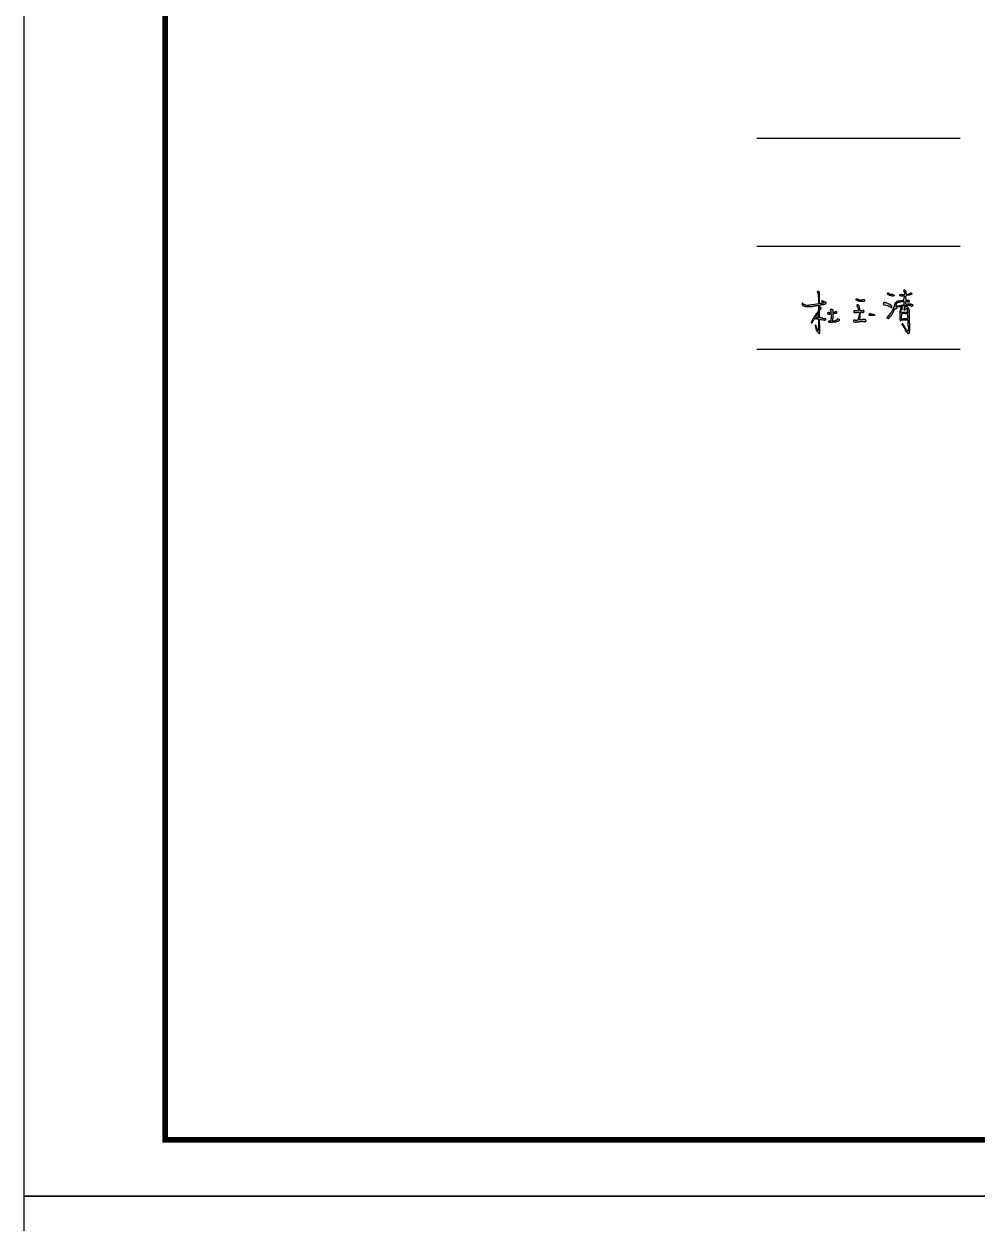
# Model space of a CAD drawing. Extents: x 28773 to 175644, y 7355 to 486294.
# Drawn here: x 70544 to 87425, y 376544 to 397782 of the extents above; entities that cross this region are included whole.
import ezdxf

# ---------------------------------------------------------------- set-up
doc = ezdxf.new("R2010")
doc.units = 0
doc.header["$LTSCALE"] = 1000
doc.header["$MEASUREMENT"] = 0
doc.layers.add('TWT_TITLE', color=7, linetype='Continuous')

msp = doc.modelspace()

# ---------------------------------------------------------------- hatches: boundary and pattern name
h = msp.add_hatch(color=6)
h.paths.add_polyline_path([(84637, 392710), (84643, 392714), (84643, 392720), (84651, 392724), (84656, 392730), (84658, 392738), (84664, 392742), (84666, 392752), (84660, 392755), (84655, 392761), (84652, 392765), (84645, 392765), (84645, 392755), (84642, 392753), (84640, 392749), (84635, 392748), (84635, 392795), (84642, 392798), (84645, 392804), (84646, 392808), (84667, 392808), (84672, 392814), (84703, 392813), (84713, 392817), (84727, 392818), (84735, 392823), (84743, 392823), (84751, 392829), (84754, 392832), (84754, 392847), (84749, 392849), (84746, 392852), (84736, 392855), (84723, 392862), (84709, 392868), (84699, 392873), (84688, 392876), (84684, 392879), (84674, 392880), (84672, 392873), (84677, 392866), (84686, 392858), (84692, 392853), (84699, 392854), (84704, 392850), (84711, 392848), (84708, 392840), (84698, 392842), (84693, 392837), (84673, 392837), (84666, 392830), (84636, 392830), (84636, 393030), (84631, 393034), (84629, 393039), (84621, 393042), (84602, 393042), (84602, 393037), (84596, 393037), (84596, 393029), (84602, 393026), (84602, 393017), (84609, 393014), (84607, 393000), (84613, 392997), (84613, 392953), (84619, 392947), (84619, 392826), (84609, 392826), (84583, 392820), (84547, 392814), (84486, 392807), (84450, 392803), (84448, 392795), (84398, 392795), (84394, 392802), (84377, 392807), (84364, 392814), (84358, 392815), (84351, 392821), (84342, 392829), (84340, 392834), (84340, 392838), (84332, 392838), (84328, 392832), (84328, 392810), (84332, 392806), (84332, 392799), (84341, 392793), (84352, 392788), (84364, 392783), (84376, 392782), (84379, 392776), (84465, 392775), (84469, 392780), (84504, 392780), (84511, 392785), (84536, 392785), (84545, 392791), (84570, 392791), (84578, 392795), (84597, 392795), (84605, 392801), (84616, 392801), (84619, 392715), (84613, 392715), (84613, 392695), (84604, 392682), (84602, 392675), (84585, 392662), (84585, 392654), (84568, 392640), (84569, 392631), (84564, 392631), (84559, 392618), (84551, 392612), (84546, 392599), (84542, 392596), (84537, 392584), (84529, 392581), (84527, 392569), (84520, 392564), (84513, 392552), (84510, 392540), (84504, 392535), (84497, 392523), (84494, 392509), (84488, 392506), (84489, 392491), (84499, 392488), (84504, 392495), (84511, 392496), (84518, 392506), (84518, 392516), (84528, 392528), (84533, 392539), (84538, 392548), (84544, 392554), (84553, 392559), (84560, 392563), (84576, 392563), (84579, 392559), (84610, 392559), (84612, 392554), (84617, 392550), (84618, 392353), (84612, 392353), (84612, 392355), (84606, 392361), (84600, 392376), (84593, 392387), (84589, 392399), (84583, 392410), (84578, 392427), (84574, 392438), (84569, 392442), (84567, 392447), (84561, 392447), (84561, 392418), (84566, 392416), (84568, 392399), (84571, 392389), (84573, 392378), (84578, 392366), (84585, 392352), (84585, 392348), (84590, 392335), (84596, 392332), (84597, 392327), (84615, 392308), (84625, 392307), (84628, 392302), (84639, 392300), (84640, 392305), (84642, 392310), (84642, 392452), (84636, 392456), (84636, 392550), (84665, 392550), (84670, 392548), (84695, 392544), (84699, 392542), (84716, 392541), (84720, 392537), (84727, 392536), (84735, 392540), (84742, 392541), (84746, 392545), (84748, 392559), (84733, 392559), (84728, 392562), (84702, 392565), (84695, 392569), (84679, 392570), (84678, 392574), (84660, 392575), (84654, 392579), (84642, 392581), (84640, 392588), (84635, 392598)])
h.paths.add_polyline_path([(84932, 392657), (84938, 392660), (84938, 392690), (84914, 392690), (84911, 392683), (84904, 392684), (84902, 392677), (84884, 392677), (84882, 392670), (84870, 392670), (84872, 392721), (84867, 392723), (84863, 392727), (84855, 392732), (84835, 392731), (84833, 392728), (84828, 392726), (84828, 392714), (84836, 392712), (84833, 392693), (84842, 392690), (84842, 392663), (84808, 392664), (84806, 392674), (84805, 392677), (84792, 392676), (84789, 392672), (84784, 392667), (84783, 392653), (84789, 392650), (84790, 392636), (84813, 392635), (84817, 392641), (84824, 392641), (84826, 392645), (84839, 392646), (84841, 392640), (84847, 392638), (84845, 392567), (84840, 392564), (84842, 392525), (84837, 392525), (84833, 392519), (84822, 392518), (84818, 392526), (84807, 392526), (84803, 392520), (84800, 392515), (84800, 392503), (84805, 392500), (84808, 392496), (84864, 392496), (84866, 392501), (84928, 392501), (84932, 392507), (84952, 392510), (84953, 392513), (84964, 392515), (84982, 392531), (84985, 392553), (84979, 392554), (84976, 392559), (84960, 392557), (84950, 392543), (84941, 392542), (84939, 392537), (84925, 392537), (84921, 392532), (84908, 392531), (84905, 392525), (84873, 392525), (84872, 392520), (84865, 392520), (84864, 392560), (84869, 392566), (84869, 392642), (84876, 392647), (84880, 392652), (84932, 392653)])
h.paths.add_polyline_path([(85425, 392701), (85422, 392703), (85419, 392708), (85407, 392708), (85404, 392702), (85356, 392702), (85354, 392709), (85349, 392710), (85348, 392744), (85344, 392750), (85345, 392767), (85341, 392772), (85339, 392784), (85333, 392790), (85333, 392795), (85321, 392807), (85304, 392810), (85302, 392805), (85297, 392803), (85297, 392788), (85301, 392783), (85303, 392776), (85306, 392766), (85313, 392758), (85313, 392749), (85319, 392740), (85325, 392733), (85322, 392711), (85318, 392705), (85313, 392705), (85306, 392701), (85244, 392701), (85242, 392698), (85242, 392674), (85245, 392674), (85248, 392669), (85291, 392669), (85295, 392674), (85321, 392675), (85327, 392675), (85328, 392680), (85331, 392680), (85331, 392676), (85337, 392673), (85337, 392613), (85330, 392610), (85330, 392578), (85321, 392577), (85323, 392561), (85317, 392557), (85317, 392543), (85310, 392536), (85305, 392532), (85268, 392532), (85265, 392538), (85250, 392539), (85243, 392533), (85239, 392526), (85240, 392512), (85246, 392510), (85247, 392507), (85262, 392507), (85265, 392502), (85293, 392500), (85296, 392507), (85330, 392506), (85335, 392512), (85367, 392512), (85373, 392515), (85392, 392517), (85399, 392514), (85432, 392512), (85436, 392508), (85446, 392507), (85449, 392511), (85455, 392512), (85457, 392518), (85460, 392518), (85460, 392528), (85456, 392531), (85455, 392541), (85446, 392542), (85444, 392548), (85389, 392548), (85384, 392542), (85350, 392542), (85349, 392547), (85344, 392548), (85344, 392556), (85349, 392557), (85349, 392578), (85355, 392580), (85358, 392644), (85361, 392679), (85389, 392679), (85395, 392674), (85414, 392674), (85418, 392679), (85423, 392680)])
h.paths.add_polyline_path([(85433, 392899), (85427, 392899), (85425, 392904), (85408, 392904), (85405, 392898), (85335, 392898), (85335, 392904), (85325, 392904), (85324, 392909), (85314, 392909), (85313, 392915), (85289, 392914), (85285, 392914), (85285, 392891), (85295, 392889), (85298, 392885), (85307, 392884), (85310, 392880), (85317, 392879), (85321, 392874), (85335, 392875), (85339, 392869), (85407, 392868), (85409, 392863), (85427, 392864), (85427, 392870), (85432, 392872)])
h.paths.add_polyline_path([(85611, 392629), (85604, 392630), (85604, 392636), (85599, 392637), (85599, 392641), (85592, 392641), (85545, 392641), (85545, 392645), (85538, 392649), (85538, 392654), (85527, 392654), (85527, 392648), (85520, 392648), (85519, 392641), (85514, 392641), (85514, 392631), (85523, 392628), (85523, 392620), (85610, 392618)])
h.paths.add_polyline_path([(85890, 392812), (85886, 392814), (85871, 392817), (85858, 392823), (85843, 392829), (85828, 392836), (85817, 392841), (85805, 392847), (85779, 392847), (85771, 392841), (85768, 392830), (85765, 392815), (85777, 392808), (85806, 392803), (85826, 392797), (85844, 392795), (85862, 392786), (85873, 392780), (85879, 392776), (85888, 392770), (85894, 392766), (85899, 392758), (85917, 392759), (85918, 392784), (85912, 392788), (85910, 392792), (85902, 392796), (85899, 392802)])
h.paths.add_polyline_path([(85941, 392989), (85933, 392990), (85929, 392994), (85910, 392994), (85901, 392998), (85886, 392999), (85880, 393005), (85867, 393010), (85860, 393021), (85843, 393021), (85843, 393010), (85838, 393008), (85838, 393003), (85843, 393000), (85845, 392991), (85853, 392989), (85868, 392977), (85874, 392974), (85876, 392970), (85896, 392969), (85896, 392965), (85919, 392964), (85924, 392961), (85938, 392961), (85939, 392964), (85949, 392965), (85951, 392969), (85957, 392969), (85959, 392977), (85954, 392979), (85950, 392984), (85941, 392985)], flags=17)
h.paths.add_polyline_path([(86010, 392760), (86019, 392769), (86067, 392769), (86069, 392774), (86090, 392774), (86091, 392779), (86099, 392779), (86103, 392785), (86129, 392784), (86132, 392790), (86162, 392790), (86164, 392796), (86229, 392797), (86233, 392799), (86234, 392803), (86239, 392803), (86240, 392797), (86249, 392796), (86250, 392792), (86256, 392789), (86258, 392782), (86262, 392776), (86273, 392776), (86272, 392780), (86279, 392782), (86283, 392788), (86291, 392793), (86290, 392809), (86288, 392810), (86281, 392810), (86276, 392816), (86268, 392821), (86252, 392820), (86249, 392827), (86195, 392827), (86193, 392821), (86157, 392823), (86158, 392856), (86163, 392866), (86166, 392871), (86172, 392869), (86177, 392865), (86197, 392866), (86200, 392861), (86203, 392857), (86202, 392852), (86213, 392852), (86216, 392856), (86225, 392859), (86226, 392873), (86221, 392879), (86211, 392887), (86163, 392888), (86160, 392956), (86164, 392961), (86168, 392966), (86174, 392971), (86188, 392971), (86189, 392976), (86227, 392976), (86230, 392979), (86249, 392983), (86262, 392989), (86270, 392996), (86265, 393013), (86259, 393020), (86247, 393020), (86242, 393015), (86238, 393015), (86234, 393008), (86226, 393009), (86220, 393004), (86214, 393004), (86211, 392998), (86204, 392998), (86198, 392992), (86184, 392992), (86181, 392986), (86173, 392989), (86173, 392994), (86170, 392996), (86169, 393003), (86164, 393007), (86164, 393052), (86159, 393053), (86154, 393060), (86147, 393064), (86147, 393070), (86138, 393070), (86134, 393067), (86130, 393064), (86127, 393050), (86132, 393047), (86132, 393040), (86140, 393040), (86140, 393032), (86146, 393028), (86146, 393002), (86138, 392996), (86139, 392991), (86131, 392988), (86133, 392982), (86119, 392982), (86118, 392990), (86095, 392990), (86092, 392992), (86088, 392994), (86066, 392992), (86064, 392988), (86058, 392987), (86059, 392975), (86066, 392968), (86075, 392965), (86080, 392962), (86138, 392961), (86139, 392942), (86133, 392934), (86128, 392909), (86125, 392896), (86118, 392889), (86080, 392886), (86049, 392880), (86016, 392876), (86010, 392868), (86003, 392865), (85993, 392856), (85982, 392847), (85978, 392832), (85972, 392813), (85966, 392789), (85962, 392780), (85956, 392776), (85951, 392763), (85945, 392752), (85937, 392739), (85931, 392723), (85927, 392711), (85924, 392700), (85916, 392689), (85914, 392682), (85900, 392668), (85897, 392659), (85889, 392651), (85885, 392640), (85854, 392611), (85850, 392601), (85833, 392586), (85832, 392575), (85838, 392570), (85840, 392563), (85856, 392561), (85861, 392566), (85862, 392571), (85866, 392576), (85867, 392582), (85875, 392586), (85882, 392593), (85893, 392593), (85900, 392604), (85903, 392615), (85909, 392626), (85915, 392636), (85940, 392678), (85944, 392694), (85950, 392711), (85954, 392721), (85964, 392730), (85978, 392730), (85980, 392736), (85993, 392736), (86006, 392751), (86005, 392756)])
h.paths.add_polyline_path([(85990, 392778), (85990, 392804), (85994, 392813), (85994, 392818), (85999, 392824), (85997, 392829), (86006, 392833), (86010, 392837), (86012, 392843), (86028, 392843), (86030, 392847), (86040, 392846), (86043, 392853), (86067, 392852), (86071, 392858), (86106, 392859), (86108, 392864), (86122, 392864), (86124, 392870), (86128, 392869), (86129, 392865), (86133, 392862), (86132, 392809), (86117, 392809), (86114, 392804), (86090, 392804), (86084, 392798), (86055, 392798), (86051, 392792), (86024, 392791), (86019, 392787), (86012, 392787), (86006, 392782), (85994, 392783), (85994, 392777)], flags=16)
h.paths.add_polyline_path([(86231, 392706), (86224, 392711), (86223, 392729), (86217, 392739), (86210, 392751), (86195, 392769), (86153, 392770), (86145, 392765), (86141, 392759), (86138, 392756), (86137, 392748), (86134, 392747), (86133, 392735), (86126, 392733), (86127, 392722), (86133, 392723), (86137, 392718), (86149, 392720), (86151, 392727), (86159, 392725), (86164, 392731), (86170, 392738), (86173, 392742), (86184, 392742), (86184, 392738), (86191, 392738), (86188, 392706), (86196, 392703), (86196, 392676), (86192, 392673), (86192, 392668), (86183, 392668), (86183, 392674), (86077, 392675), (86078, 392707), (86083, 392709), (86084, 392718), (86099, 392731), (86099, 392741), (86104, 392742), (86105, 392751), (86100, 392753), (86100, 392760), (86079, 392760), (86078, 392749), (86072, 392747), (86073, 392735), (86067, 392735), (86066, 392714), (86062, 392712), (86060, 392686), (86056, 392685), (86055, 392542), (86061, 392541), (86062, 392538), (86067, 392536), (86068, 392525), (86078, 392526), (86078, 392535), (86081, 392537), (86083, 392543), (86184, 392540), (86186, 392547), (86202, 392546), (86200, 392427), (86209, 392422), (86206, 392349), (86203, 392346), (86202, 392340), (86190, 392340), (86183, 392345), (86185, 392354), (86177, 392361), (86171, 392371), (86162, 392381), (86162, 392389), (86151, 392398), (86150, 392405), (86141, 392414), (86140, 392421), (86132, 392435), (86128, 392441), (86128, 392447), (86118, 392455), (86118, 392461), (86112, 392466), (86112, 392470), (86101, 392471), (86100, 392467), (86094, 392462), (86095, 392455), (86099, 392451), (86111, 392440), (86112, 392432), (86124, 392422), (86123, 392416), (86136, 392398), (86139, 392387), (86145, 392383), (86145, 392378), (86150, 392370), (86149, 392364), (86159, 392356), (86161, 392347), (86182, 392328), (86186, 392319), (86195, 392308), (86203, 392306), (86209, 392301), (86217, 392301), (86219, 392305), (86229, 392305), (86229, 392326), (86236, 392330), (86235, 392484), (86231, 392487)])
h.paths.add_polyline_path([(86200, 392641), (86200, 392603), (86207, 392600), (86206, 392579), (86201, 392577), (86201, 392568), (86124, 392568), (86124, 392562), (86084, 392563), (86085, 392644), (86091, 392645), (86091, 392652), (86154, 392652), (86153, 392645), (86187, 392646), (86190, 392641)], flags=16)

# ---------------------------------------------------------------- linework, layer by layer
for p, q in [((83527, 395761), (87127, 395761)), ((83527, 393845), (87127, 393845)), ((83527, 392020), (87127, 392020))]:
    msp.add_line(p, q)
at = {"color": 1}
for points in [[(84621, 393042), (84602, 393042), (84602, 393037), (84596, 393037), (84596, 393029), (84602, 393026), (84602, 393017), (84609, 393014), (84607, 393000), (84613, 392997), (84613, 392953), (84619, 392947), (84619, 392826), (84609, 392826), (84583, 392820), (84547, 392814), (84486, 392807), (84450, 392803), (84448, 392795), (84398, 392795), (84394, 392802), (84377, 392807), (84364, 392814), (84358, 392815), (84351, 392821), (84342, 392829), (84340, 392834), (84340, 392838), (84332, 392838), (84328, 392832), (84328, 392810), (84332, 392806), (84332, 392799), (84341, 392793), (84352, 392788), (84364, 392783), (84376, 392782), (84379, 392776), (84465, 392775), (84469, 392780), (84504, 392780), (84511, 392785), (84536, 392785), (84545, 392791), (84570, 392791), (84578, 392795), (84597, 392795), (84605, 392801), (84616, 392801), (84619, 392715), (84613, 392715), (84613, 392695), (84604, 392682), (84602, 392675), (84585, 392662), (84585, 392654), (84568, 392640), (84569, 392631), (84564, 392631), (84559, 392618), (84551, 392612), (84546, 392599), (84542, 392596), (84537, 392584), (84529, 392581), (84527, 392569), (84520, 392564), (84513, 392552), (84510, 392540), (84504, 392535), (84497, 392523), (84494, 392509), (84488, 392506), (84489, 392491), (84499, 392488), (84504, 392495), (84511, 392496), (84518, 392506), (84518, 392516), (84528, 392528), (84533, 392539), (84538, 392548), (84544, 392554), (84553, 392559), (84560, 392563), (84576, 392563), (84579, 392559), (84610, 392559), (84612, 392554), (84617, 392550), (84618, 392353), (84612, 392353), (84612, 392355), (84606, 392361), (84600, 392376), (84593, 392387), (84589, 392399), (84583, 392410), (84578, 392427), (84574, 392438), (84569, 392442), (84567, 392447), (84561, 392447), (84561, 392418), (84566, 392416), (84568, 392399), (84571, 392389), (84573, 392378), (84578, 392366), (84585, 392352), (84585, 392348), (84590, 392335), (84596, 392332), (84597, 392327), (84615, 392308), (84625, 392307), (84628, 392302), (84639, 392300), (84640, 392305), (84642, 392310), (84642, 392452), (84636, 392456), (84636, 392550), (84665, 392550), (84670, 392548), (84695, 392544), (84699, 392542), (84716, 392541), (84720, 392537), (84727, 392536), (84735, 392540), (84742, 392541), (84746, 392545), (84748, 392559), (84733, 392559), (84728, 392562), (84702, 392565), (84695, 392569), (84679, 392570), (84678, 392574), (84660, 392575), (84654, 392579), (84642, 392581), (84640, 392588), (84635, 392598), (84637, 392710), (84643, 392714), (84643, 392720), (84651, 392724), (84656, 392730), (84658, 392738), (84664, 392742), (84666, 392752), (84660, 392755), (84655, 392761), (84652, 392765), (84645, 392765), (84645, 392755), (84642, 392753), (84640, 392749), (84635, 392748), (84635, 392795), (84642, 392798), (84645, 392804), (84646, 392808), (84667, 392808), (84672, 392814), (84703, 392813), (84713, 392817), (84727, 392818), (84735, 392823), (84743, 392823), (84751, 392829), (84754, 392832), (84754, 392847), (84749, 392849), (84746, 392852), (84736, 392855), (84723, 392862), (84709, 392868), (84699, 392873), (84688, 392876), (84684, 392879), (84674, 392880), (84672, 392873), (84677, 392866), (84686, 392858), (84692, 392853), (84699, 392854), (84704, 392850), (84711, 392848), (84708, 392840), (84698, 392842), (84693, 392837), (84673, 392837), (84666, 392830), (84636, 392830), (84636, 393030), (84631, 393034), (84629, 393039), (84621, 393042)], [(85289, 392914), (85313, 392915), (85314, 392909), (85324, 392909), (85325, 392904), (85335, 392904), (85335, 392898), (85405, 392898), (85408, 392904), (85425, 392904), (85427, 392899), (85433, 392899), (85432, 392872), (85427, 392870), (85427, 392864), (85409, 392863), (85407, 392868), (85339, 392869), (85335, 392875), (85321, 392874), (85317, 392879), (85310, 392880), (85307, 392884), (85298, 392885), (85295, 392889), (85285, 392891), (85285, 392914), (85289, 392914)], [(86158, 392856), (86157, 392823), (86193, 392821), (86195, 392827), (86249, 392827), (86252, 392820), (86268, 392821), (86276, 392816), (86281, 392810), (86288, 392810), (86290, 392809), (86291, 392793), (86283, 392788), (86279, 392782), (86272, 392780), (86273, 392776), (86262, 392776), (86258, 392782), (86256, 392789), (86250, 392792), (86249, 392796), (86240, 392797), (86239, 392803), (86234, 392803), (86233, 392799), (86229, 392797), (86164, 392796), (86162, 392790), (86132, 392790), (86129, 392784), (86103, 392785), (86099, 392779), (86091, 392779), (86090, 392774), (86069, 392774), (86067, 392769), (86019, 392769), (86010, 392760), (86005, 392756), (86006, 392751), (85993, 392736), (85980, 392736), (85978, 392730), (85964, 392730), (85954, 392721), (85950, 392711), (85944, 392694), (85940, 392678), (85915, 392636), (85909, 392626), (85903, 392615), (85900, 392604), (85893, 392593), (85882, 392593), (85875, 392586), (85867, 392582), (85866, 392576), (85862, 392571), (85861, 392566), (85856, 392561), (85840, 392563), (85838, 392570), (85832, 392575), (85833, 392586), (85850, 392601), (85854, 392611), (85885, 392640), (85889, 392651), (85897, 392659), (85900, 392668), (85914, 392682), (85916, 392689), (85924, 392700), (85927, 392711), (85931, 392723), (85937, 392739), (85945, 392752), (85951, 392763), (85956, 392776), (85962, 392780), (85966, 392789), (85972, 392813), (85978, 392832), (85982, 392847), (85993, 392856), (86003, 392865), (86010, 392868), (86016, 392876), (86049, 392880), (86080, 392886), (86118, 392889), (86125, 392896), (86128, 392909), (86133, 392934), (86139, 392942), (86138, 392961), (86080, 392962), (86075, 392965), (86066, 392968), (86059, 392975), (86058, 392987), (86064, 392988), (86066, 392992), (86088, 392994), (86092, 392992), (86095, 392990), (86118, 392990), (86119, 392982), (86133, 392982), (86131, 392988), (86139, 392991), (86138, 392996), (86146, 393002), (86146, 393028), (86140, 393032), (86140, 393040), (86132, 393040), (86132, 393047), (86127, 393050), (86130, 393064), (86134, 393067), (86138, 393070), (86147, 393070), (86147, 393064), (86154, 393060), (86159, 393053), (86164, 393052), (86164, 393007), (86169, 393003), (86170, 392996), (86173, 392994), (86173, 392989), (86181, 392986), (86184, 392992), (86198, 392992), (86204, 392998), (86211, 392998), (86214, 393004), (86220, 393004), (86226, 393009), (86234, 393008), (86238, 393015), (86242, 393015), (86247, 393020), (86259, 393020), (86265, 393013), (86270, 392996), (86262, 392989), (86249, 392983), (86230, 392979), (86227, 392976), (86189, 392976), (86188, 392971), (86174, 392971), (86168, 392966), (86164, 392961), (86160, 392956), (86163, 392888), (86211, 392887), (86221, 392879), (86226, 392873), (86225, 392859), (86216, 392856), (86213, 392852), (86202, 392852), (86203, 392857), (86200, 392861), (86197, 392866), (86177, 392865), (86172, 392869), (86166, 392871), (86163, 392866), (86158, 392856)], [(85949, 392965), (85939, 392964), (85938, 392961), (85924, 392961), (85919, 392964), (85896, 392965), (85896, 392969), (85876, 392970), (85874, 392974), (85868, 392977), (85853, 392989), (85845, 392991), (85843, 393000), (85838, 393003), (85838, 393008), (85843, 393010), (85843, 393021), (85860, 393021), (85867, 393010), (85880, 393005), (85886, 392999), (85901, 392998), (85910, 392994), (85929, 392994), (85933, 392990), (85941, 392989), (85941, 392985), (85950, 392984), (85954, 392979), (85959, 392977), (85957, 392969), (85951, 392969), (85949, 392965)], [(84806, 392674), (84808, 392664), (84842, 392663), (84842, 392690), (84833, 392693), (84836, 392712), (84828, 392714), (84828, 392726), (84833, 392728), (84835, 392731), (84855, 392732), (84863, 392727), (84867, 392723), (84872, 392721), (84870, 392670), (84882, 392670), (84884, 392677), (84902, 392677), (84904, 392684), (84911, 392683), (84914, 392690), (84938, 392690), (84938, 392660), (84932, 392657), (84932, 392653), (84880, 392652), (84876, 392647), (84869, 392642), (84869, 392566), (84864, 392560), (84865, 392520), (84872, 392520), (84873, 392525), (84905, 392525), (84908, 392531), (84921, 392532), (84925, 392537), (84939, 392537), (84941, 392542), (84950, 392543), (84960, 392557), (84976, 392559), (84979, 392554), (84985, 392553), (84982, 392531), (84964, 392515), (84953, 392513), (84952, 392510), (84932, 392507), (84928, 392501), (84866, 392501), (84864, 392496), (84808, 392496), (84805, 392500), (84800, 392503), (84800, 392515), (84803, 392520), (84807, 392526), (84818, 392526), (84822, 392518), (84833, 392519), (84837, 392525), (84842, 392525), (84840, 392564), (84845, 392567), (84847, 392638), (84841, 392640), (84839, 392646), (84826, 392645), (84824, 392641), (84817, 392641), (84813, 392635), (84790, 392636), (84789, 392650), (84783, 392653), (84784, 392667), (84789, 392672), (84792, 392676), (84805, 392677), (84806, 392674)], [(85419, 392708), (85407, 392708), (85404, 392702), (85356, 392702), (85354, 392709), (85349, 392710), (85348, 392744), (85344, 392750), (85345, 392767), (85341, 392772), (85339, 392784), (85333, 392790), (85333, 392795), (85321, 392807), (85304, 392810), (85302, 392805), (85297, 392803), (85297, 392788), (85301, 392783), (85303, 392776), (85306, 392766), (85313, 392758), (85313, 392749), (85319, 392740), (85325, 392733), (85322, 392711), (85318, 392705), (85313, 392705), (85306, 392701), (85244, 392701), (85242, 392698), (85242, 392674), (85245, 392674), (85248, 392669), (85291, 392669), (85295, 392674), (85321, 392675), (85327, 392675), (85328, 392680), (85331, 392680), (85331, 392676), (85337, 392673), (85337, 392613), (85330, 392610), (85330, 392578), (85321, 392577), (85323, 392561), (85317, 392557), (85317, 392543), (85310, 392536), (85305, 392532), (85268, 392532), (85265, 392538), (85250, 392539), (85243, 392533), (85239, 392526), (85240, 392512), (85246, 392510), (85247, 392507), (85262, 392507), (85265, 392502), (85293, 392500), (85296, 392507), (85330, 392506), (85335, 392512), (85367, 392512), (85373, 392515), (85392, 392517), (85399, 392514), (85432, 392512), (85436, 392508), (85446, 392507), (85449, 392511), (85455, 392512), (85457, 392518), (85460, 392518), (85460, 392528), (85456, 392531), (85455, 392541), (85446, 392542), (85444, 392548), (85389, 392548), (85384, 392542), (85350, 392542), (85349, 392547), (85344, 392548), (85344, 392556), (85349, 392557), (85349, 392578), (85355, 392580), (85358, 392644), (85358, 392644), (85361, 392679), (85389, 392679), (85395, 392674), (85414, 392674), (85418, 392679), (85423, 392680), (85425, 392701), (85422, 392703), (85419, 392708)], [(85917, 392759), (85918, 392784), (85912, 392788), (85910, 392792), (85902, 392796), (85899, 392802), (85890, 392812), (85886, 392814), (85871, 392817), (85858, 392823), (85843, 392829), (85828, 392836), (85817, 392841), (85805, 392847), (85779, 392847), (85771, 392841), (85768, 392830), (85765, 392815), (85777, 392808), (85806, 392803), (85826, 392797), (85844, 392795), (85862, 392786), (85873, 392780), (85879, 392776), (85888, 392770), (85894, 392766), (85899, 392758), (85917, 392759)], [(86132, 392808), (86133, 392862), (86129, 392865), (86128, 392869), (86124, 392870), (86122, 392864), (86108, 392864), (86106, 392859), (86071, 392858), (86067, 392852), (86043, 392853), (86040, 392846), (86030, 392847), (86028, 392843), (86012, 392843), (86010, 392837), (86006, 392833), (85997, 392829), (85999, 392824), (85994, 392818), (85994, 392813), (85990, 392804), (85990, 392778), (85994, 392777), (85994, 392783), (86006, 392782), (86012, 392787), (86019, 392787), (86024, 392791), (86051, 392792), (86055, 392798), (86084, 392798), (86090, 392804), (86114, 392804), (86117, 392809), (86132, 392809)], [(86149, 392720), (86151, 392727), (86159, 392725), (86164, 392731), (86170, 392738), (86173, 392742), (86184, 392742), (86184, 392738), (86191, 392738), (86188, 392706), (86196, 392703), (86196, 392676), (86192, 392673), (86192, 392668), (86183, 392668), (86183, 392674), (86077, 392675), (86078, 392707), (86083, 392709), (86084, 392718), (86099, 392731), (86099, 392741), (86104, 392742), (86105, 392751), (86100, 392753), (86100, 392760), (86079, 392760), (86078, 392749), (86072, 392747), (86073, 392735), (86067, 392735), (86066, 392714), (86062, 392712), (86060, 392686), (86056, 392685), (86055, 392542), (86061, 392541), (86062, 392538), (86067, 392536), (86068, 392525), (86078, 392526), (86078, 392535), (86081, 392537), (86083, 392543), (86184, 392540), (86186, 392547), (86202, 392546), (86200, 392427), (86209, 392422), (86206, 392349), (86203, 392346), (86202, 392340), (86190, 392340), (86183, 392345), (86185, 392354), (86177, 392361), (86171, 392371), (86162, 392381), (86162, 392389), (86151, 392398), (86150, 392405), (86141, 392414), (86140, 392421), (86132, 392435), (86128, 392441), (86128, 392447), (86118, 392455), (86118, 392461), (86112, 392466), (86112, 392470), (86101, 392471), (86100, 392467), (86094, 392462), (86095, 392455), (86099, 392451), (86111, 392440), (86112, 392432), (86124, 392422), (86123, 392416), (86136, 392398), (86139, 392387), (86145, 392383), (86145, 392378), (86150, 392370), (86149, 392364), (86159, 392356), (86161, 392347), (86182, 392328), (86186, 392319), (86195, 392308), (86203, 392306), (86209, 392301), (86217, 392301), (86219, 392305), (86229, 392305), (86229, 392326), (86236, 392330), (86235, 392484), (86231, 392487), (86231, 392706), (86224, 392711), (86223, 392729), (86217, 392739), (86210, 392751), (86195, 392769), (86153, 392770), (86145, 392765), (86141, 392759), (86138, 392756), (86137, 392748), (86134, 392747), (86133, 392735), (86126, 392733), (86127, 392722), (86133, 392723), (86137, 392718), (86149, 392720)], [(84619, 392663), (84607, 392663), (84606, 392654), (84602, 392653), (84602, 392645), (84594, 392636), (84593, 392628), (84578, 392616), (84573, 392612), (84574, 392606), (84565, 392600), (84561, 392600), (84561, 392592), (84570, 392589), (84569, 392585), (84578, 392586), (84579, 392580), (84618, 392580), (84620, 392663)], [(85545, 392641), (85592, 392641), (85599, 392641), (85599, 392637), (85604, 392636), (85604, 392630), (85611, 392629), (85610, 392618), (85523, 392620), (85523, 392628), (85514, 392631), (85514, 392641), (85519, 392641), (85520, 392648), (85527, 392648), (85527, 392654), (85538, 392654), (85538, 392649), (85545, 392645), (85545, 392641)], [(86085, 392644), (86084, 392563), (86124, 392562), (86124, 392568), (86201, 392568), (86201, 392577), (86206, 392579), (86207, 392600), (86200, 392603), (86200, 392641), (86190, 392641), (86187, 392646), (86153, 392645), (86154, 392652), (86091, 392652), (86091, 392645), (86085, 392644)]]:
    msp.add_lwpolyline(points, dxfattribs=at)
at = {"layer": 'TWT_TITLE'}
for points in [[(70544, 377019), (129944, 377019), (129944, 419019), (70544, 419019)], [(70544, 317619), (175644, 317619), (175644, 377019), (70544, 377019)]]:
    msp.add_lwpolyline(points, close=True, dxfattribs=at)
at = {"layer": 'TWT_TITLE', "const_width": 100}
msp.add_lwpolyline([(73044, 378019), (128944, 378019), (128944, 418019), (73044, 418019)], close=True, dxfattribs=at)

doc.saveas('drawing.dxf')
